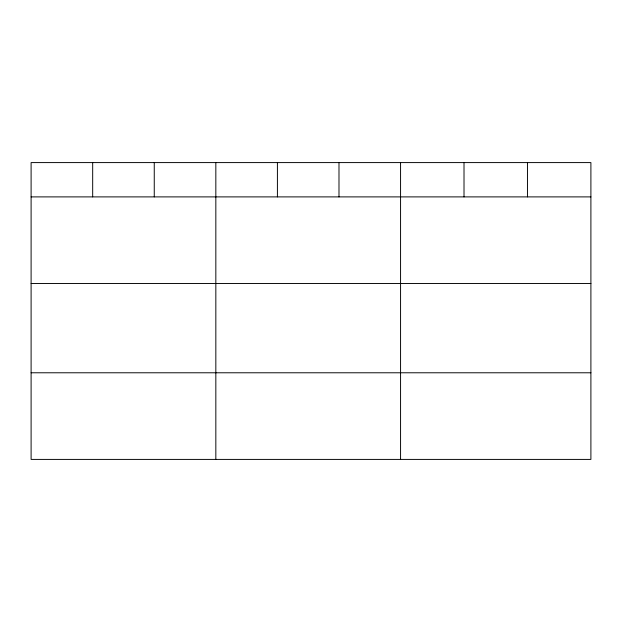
<?xml version="1.0" encoding="UTF-8"?>
<svg xmlns="http://www.w3.org/2000/svg" width="622" height="622" viewBox="0 0 622 622"><rect width="100%" height="100%" fill="white"/><g stroke="black" fill="none" stroke-linecap="round" stroke-linejoin="round"><path stroke-width="0.93" d="M590.9 283.523L590.9 162.591L31.1 162.591L31.1 459.409L590.9 459.409L590.9 283.523L31.1 283.523M31.1 196.894L590.9 196.894M31.1 372.78L590.9 372.78M527.456 162.591L527.456 196.894M464.012 162.591L464.012 196.894M400.568 162.591L400.568 459.409M338.99 162.591L338.99 196.894M277.412 162.591L277.412 196.894M215.834 162.591L215.834 459.409M154.256 162.591L154.256 196.894M92.678 162.591L92.678 196.894"/></g></svg>
